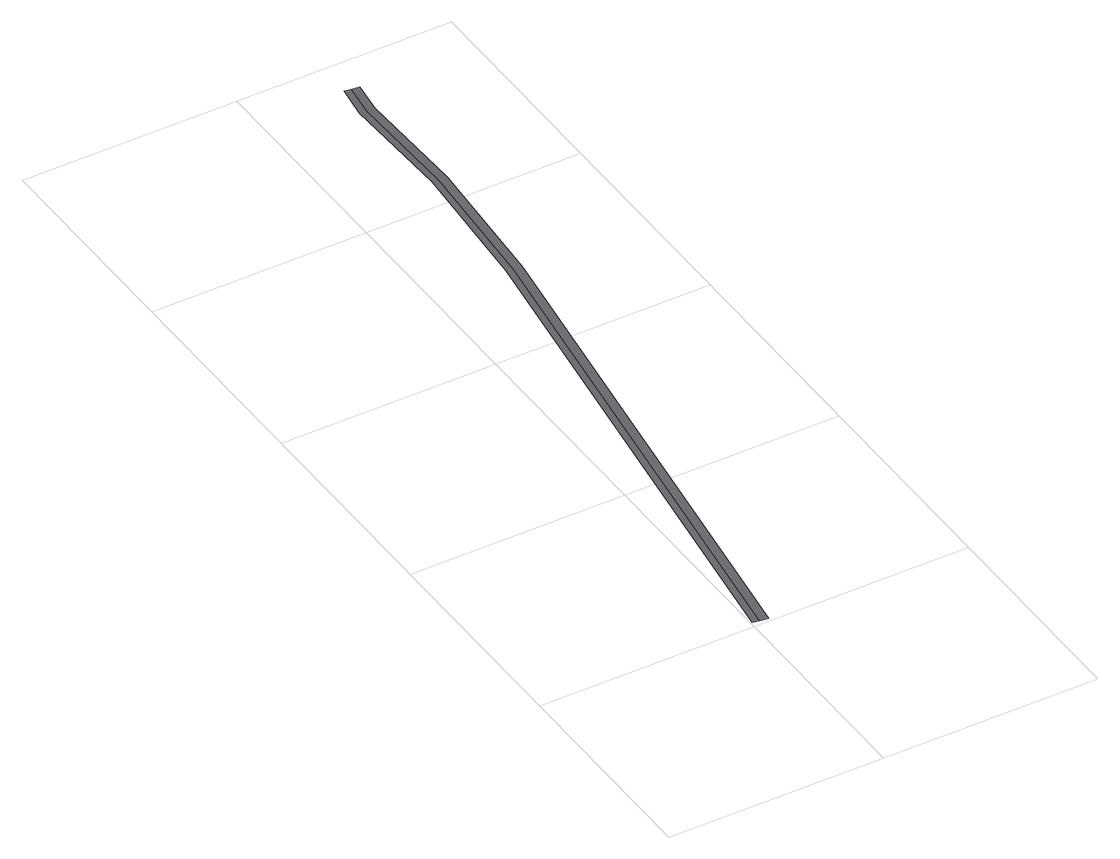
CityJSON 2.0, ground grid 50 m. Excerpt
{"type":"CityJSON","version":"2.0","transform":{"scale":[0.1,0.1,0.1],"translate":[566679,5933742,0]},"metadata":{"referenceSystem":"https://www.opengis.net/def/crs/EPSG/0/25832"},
"CityObjects":{
"road1":{"type":"Road","attributes":{"class":"transportation","function":"road","name":"osm2streets road 3633","_createdBy":"webcityeditor","_createdAt":"2026-07-30T19:20:00.000Z","_osmWayIds":["32958587"],"_osm2streetsLaneCount":2,"_highwayType":"path","_osmTags":{"highway":"path","name":"osm2streets road 3633","layer":"0"},"_verticalProfile":{"placement":"surface","source":"osm_tags","elevationM":0,"osmLayer":0}},"geometry":[{"type":"MultiSurface","lod":"2","boundaries":[[[0,1,2,3,4,5,6,7,8,9]],[[10,11,12,13,14,4,3,2,1,0]]],"semantics":{"surfaces":[{"type":"TrafficArea","function":"bike_lane","trafficDirection":"forward","transportationUsage":"bike_lane","surfaceMaterial":"asphalt","verticalPlacement":"surface","roadElevation":0,"source":"osm2streets","sourceType":"Biking","sourceSurfaceIndex":0,"osm2streetsLaneIndex":0,"osmWayIds":["32958587"],"allowedModes":["bicycle"]},{"type":"TrafficArea","function":"sidewalk","trafficDirection":"forward","transportationUsage":"sidewalk","surfaceMaterial":"paving_stones","verticalPlacement":"surface","roadElevation":0,"source":"osm2streets","sourceType":"Footway","sourceSurfaceIndex":1,"osm2streetsLaneIndex":1,"osmWayIds":["32958587"],"allowedModes":["pedestrian"]}],"values":[0,1]}}]}
},
"vertices":[
[19,11,0],[190,1247,0],[213,1573,0],[205,1840,0],[216,1915,0],[201,1918,0],[190,1841,0],[198,1573,0],[175,1248,0],[4,13,0],[39,8,0],[210,1245,0],[233,1572,0],[225,1839,0],[235,1913,0]
]}
